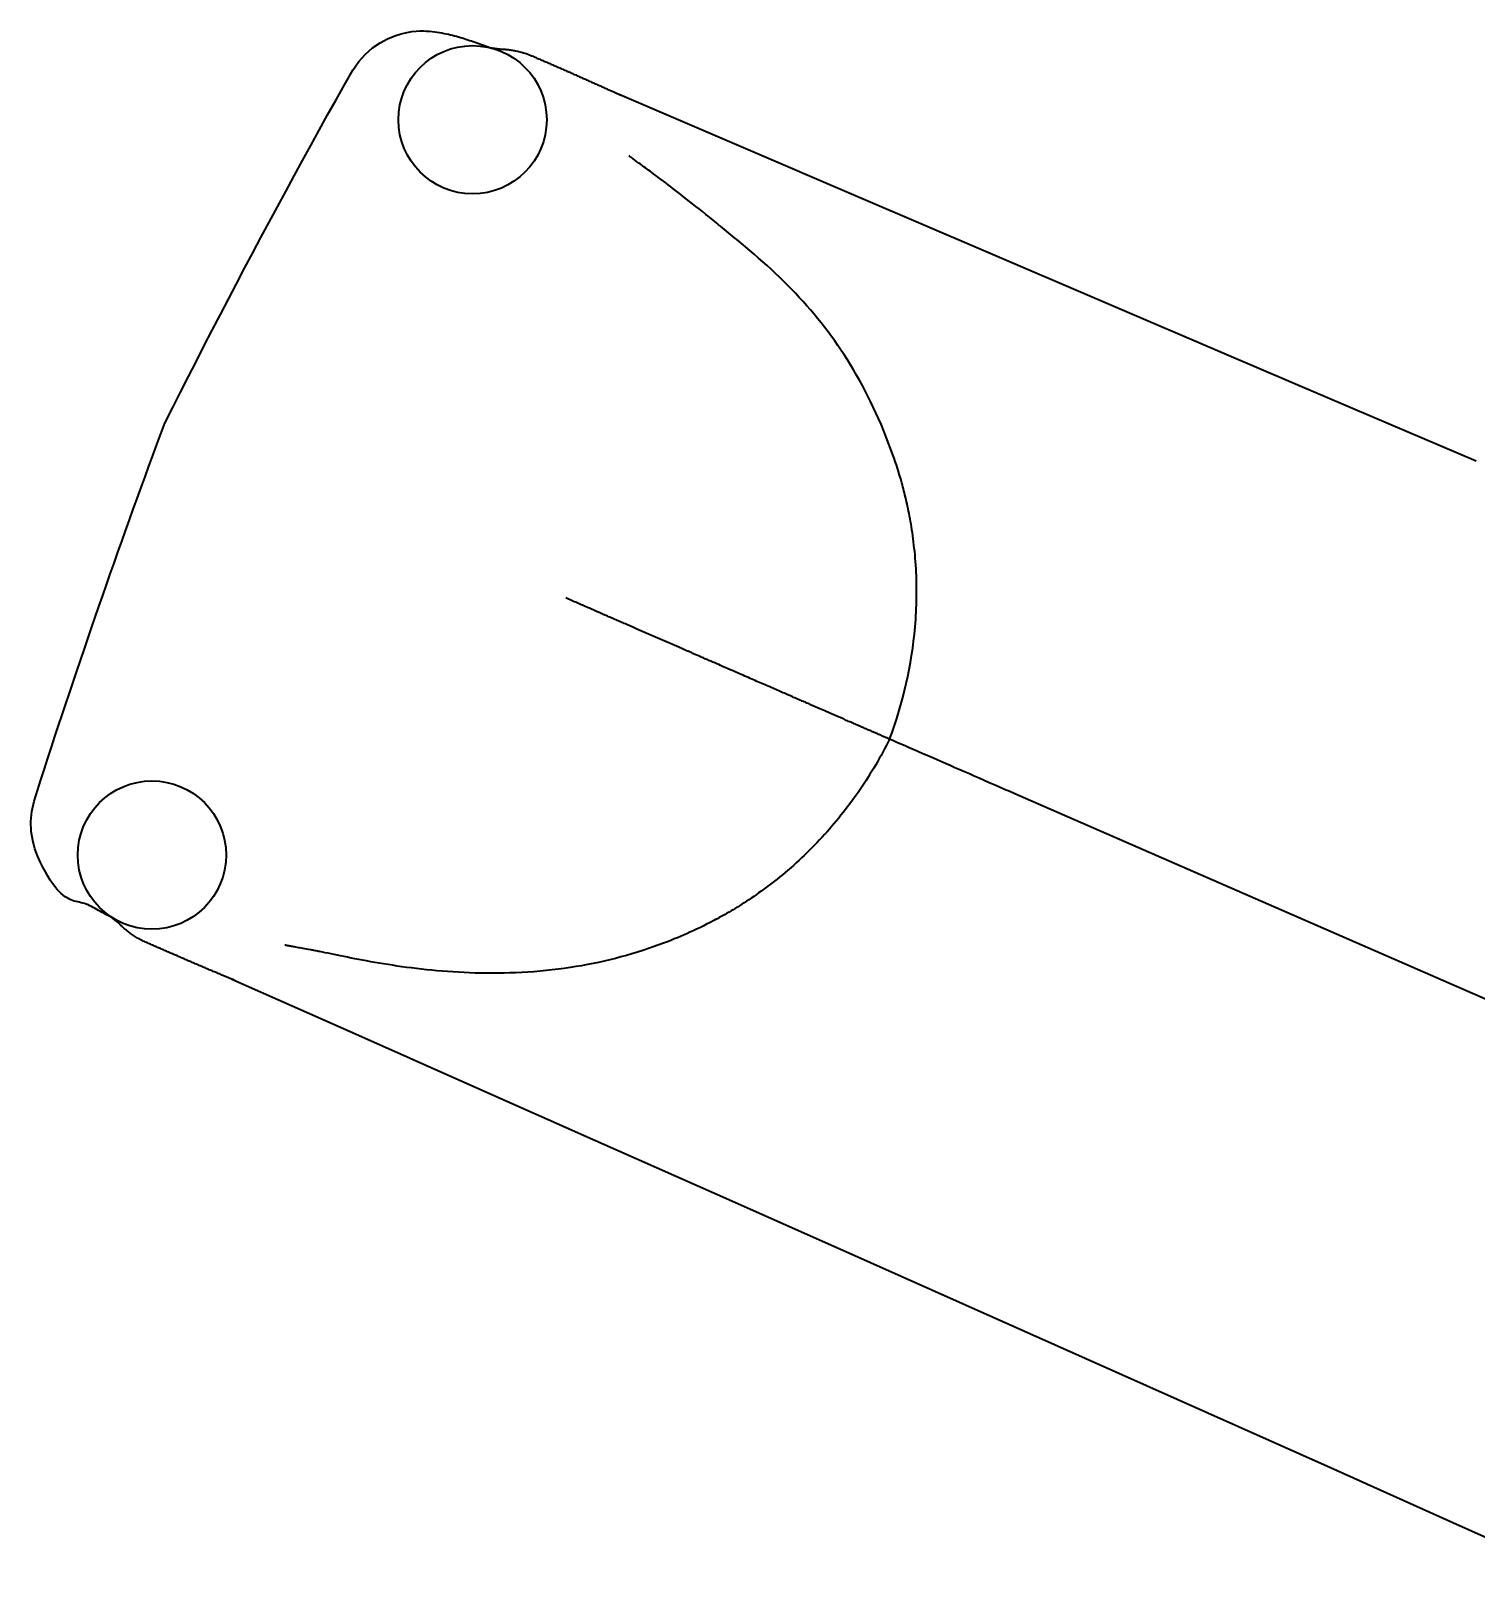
# Model space of a CAD drawing. Header units: millimetres. Extents: x -37281 to 954596, y -59787 to 956680.
# Drawn here: x 866883.92 to 866913.17, y -21526.96 to -21495.67 of the extents above; entities that cross this region are included whole.
import ezdxf

# ---------------------------------------------------------------- set-up
doc = ezdxf.new("R2010")
doc.units = ezdxf.units.MM
doc.header["$MEASUREMENT"] = 0
doc.layers.add('0_Pen_No__7', color=7, linetype='Continuous', lineweight=35)

msp = doc.modelspace()

# ---------------------------------------------------------------- linework, layer by layer
at = {"layer": '0_Pen_No__7', "linetype": 'Continuous', "flags": 128}
for points in [[(866890.438, -21496.468), (866890.557, -21496.292), (866890.692, -21496.141), (866890.838, -21496.016), (866890.989, -21495.914), (866891.14, -21495.833), (866891.284, -21495.772), (866891.415, -21495.729), (866891.529, -21495.704), (866891.628, -21495.688), (866891.716, -21495.678), (866891.795, -21495.674), (866891.866, -21495.673), (866891.93, -21495.676), (866891.988, -21495.681), (866892.042, -21495.687), (866892.094, -21495.693), (866892.143, -21495.7), (866892.191, -21495.707), (866892.238, -21495.715), (866892.284, -21495.723), (866892.328, -21495.731), (866892.371, -21495.74), (866892.413, -21495.75), (866892.455, -21495.76), (866892.495, -21495.77), (866892.535, -21495.781), (866892.574, -21495.792), (866892.613, -21495.804), (866892.651, -21495.815), (866892.688, -21495.827), (866892.726, -21495.839), (866892.763, -21495.852), (866892.8, -21495.865), (866892.837, -21495.877), (866892.874, -21495.89), (866892.911, -21495.903), (866892.948, -21495.916), (866892.986, -21495.93), (866893.024, -21495.943), (866893.062, -21495.956), (866893.099, -21495.969), (866893.137, -21495.982), (866893.173, -21495.995), (866893.209, -21496.007), (866893.245, -21496.019), (866893.28, -21496.031), (866893.315, -21496.042)], [(866893.231, -21496.014), (866893.244, -21496.016), (866893.254, -21496.017), (866893.264, -21496.019), (866893.275, -21496.02), (866893.285, -21496.022), (866893.296, -21496.023), (866893.306, -21496.025), (866893.317, -21496.026), (866893.327, -21496.028), (866893.338, -21496.029), (866893.348, -21496.03), (866893.358, -21496.032), (866893.368, -21496.033), (866893.382, -21496.035), (866893.394, -21496.037), (866893.406, -21496.039), (866893.418, -21496.041), (866893.428, -21496.042)], [(866893.41, -21496.04), (866893.425, -21496.04), (866893.444, -21496.041), (866893.454, -21496.041), (866893.466, -21496.042), (866893.478, -21496.042), (866893.492, -21496.043), (866893.506, -21496.044), (866893.521, -21496.045), (866893.536, -21496.047), (866893.553, -21496.048), (866893.57, -21496.05), (866893.588, -21496.052), (866893.606, -21496.054), (866893.626, -21496.057), (866893.646, -21496.06), (866893.666, -21496.063), (866893.688, -21496.067), (866893.709, -21496.071), (866893.731, -21496.075), (866893.754, -21496.08), (866893.776, -21496.085), (866893.799, -21496.09), (866893.823, -21496.096), (866893.846, -21496.103), (866893.87, -21496.109), (866893.894, -21496.117), (866893.918, -21496.124), (866893.942, -21496.132), (866893.966, -21496.14), (866893.99, -21496.149), (866894.015, -21496.159), (866894.039, -21496.168), (866894.063, -21496.178), (866894.084, -21496.187), (866894.104, -21496.196), (866894.124, -21496.204), (866894.144, -21496.213), (866894.164, -21496.222), (866894.184, -21496.23), (866894.204, -21496.239), (866894.225, -21496.248), (866894.245, -21496.257), (866894.265, -21496.265), (866894.285, -21496.274), (866894.305, -21496.283), (866894.325, -21496.291), (866894.345, -21496.3), (866894.365, -21496.309), (866894.385, -21496.318), (866894.406, -21496.326), (866894.426, -21496.335), (866894.446, -21496.344), (866894.466, -21496.353), (866894.486, -21496.361), (866894.506, -21496.37), (866894.526, -21496.379), (866894.546, -21496.388), (866894.566, -21496.397), (866894.586, -21496.405), (866894.606, -21496.414), (866894.626, -21496.423), (866894.646, -21496.432), (866894.666, -21496.441), (866894.686, -21496.449), (866894.706, -21496.458), (866894.726, -21496.467), (866894.746, -21496.476), (866894.766, -21496.485), (866894.786, -21496.493), (866894.806, -21496.502), (866894.826, -21496.511), (866894.846, -21496.52), (866894.866, -21496.529), (866894.886, -21496.538), (866894.906, -21496.547), (866894.926, -21496.555), (866894.947, -21496.564), (866894.967, -21496.573), (866894.987, -21496.582), (866895.007, -21496.591), (866895.027, -21496.6), (866895.047, -21496.609), (866895.067, -21496.618), (866895.087, -21496.627), (866895.107, -21496.636), (866895.127, -21496.645), (866895.147, -21496.653), (866895.167, -21496.662), (866895.187, -21496.671), (866895.207, -21496.68), (866895.227, -21496.689), (866895.247, -21496.698), (866895.267, -21496.707), (866895.287, -21496.716), (866895.307, -21496.725), (866895.327, -21496.734), (866895.348, -21496.743), (866895.368, -21496.752), (866895.387, -21496.761), (866895.407, -21496.77), (866895.427, -21496.779), (866895.447, -21496.787), (866895.467, -21496.796), (866895.486, -21496.805), (866895.506, -21496.814), (866895.525, -21496.822), (866895.544, -21496.831), (866895.563, -21496.839), (866895.582, -21496.848), (866895.601, -21496.856), (866895.619, -21496.864), (866895.637, -21496.872), (866895.654, -21496.88), (866895.671, -21496.888), (866895.687, -21496.895), (866895.703, -21496.902), (866895.718, -21496.909), (866895.733, -21496.915), (866895.747, -21496.921), (866895.76, -21496.927), (866895.772, -21496.933), (866895.784, -21496.938), (866895.794, -21496.942), (866895.804, -21496.947), (866895.821, -21496.954), (866895.835, -21496.96), (866895.846, -21496.965), (866895.857, -21496.97), (866895.867, -21496.975)], [(866883.989, -21511.258), (866884.057, -21511.042), (866884.126, -21510.825), (866884.196, -21510.607), (866884.266, -21510.389), (866884.337, -21510.17), (866884.409, -21509.95), (866884.481, -21509.731), (866884.554, -21509.511), (866884.627, -21509.291), (866884.701, -21509.071), (866884.775, -21508.852), (866884.849, -21508.632), (866884.923, -21508.413), (866884.998, -21508.194), (866885.073, -21507.974), (866885.148, -21507.755), (866885.224, -21507.536), (866885.299, -21507.317), (866885.376, -21507.098), (866885.452, -21506.88), (866885.529, -21506.661), (866885.606, -21506.442), (866885.683, -21506.224), (866885.761, -21506.005), (866885.839, -21505.787), (866885.917, -21505.569), (866885.995, -21505.351), (866886.074, -21505.133), (866886.153, -21504.915), (866886.232, -21504.697), (866886.312, -21504.479), (866886.392, -21504.262), (866886.472, -21504.045), (866886.553, -21503.827), (866886.634, -21503.61), (866886.792, -21503.295), (866886.951, -21502.981), (866887.111, -21502.667), (866887.271, -21502.353), (866887.432, -21502.039), (866887.594, -21501.726), (866887.757, -21501.414), (866887.92, -21501.101), (866888.084, -21500.789), (866888.248, -21500.477), (866888.413, -21500.166), (866888.578, -21499.855), (866888.745, -21499.543), (866888.912, -21499.231), (866889.08, -21498.92), (866889.249, -21498.608), (866889.418, -21498.298), (866889.587, -21497.989), (866889.757, -21497.681), (866889.927, -21497.374), (866890.098, -21497.07), (866890.268, -21496.767), (866890.438, -21496.468)], [(866913.168, -21504.38), (866910.669, -21503.313), (866908.172, -21502.247), (866905.681, -21501.182), (866903.196, -21500.118), (866900.719, -21499.057), (866898.252, -21497.999), (866895.796, -21496.944)], [(866919.175, -21517.8), (866904.05, -21511.205), (866903.943, -21511.158), (866903.837, -21511.112), (866903.732, -21511.066), (866903.627, -21511.02), (866903.523, -21510.975), (866903.419, -21510.93), (866903.317, -21510.885), (866903.215, -21510.84), (866903.114, -21510.796), (866903.014, -21510.753), (866902.915, -21510.709), (866902.816, -21510.667), (866902.719, -21510.624), (866902.622, -21510.582), (866902.526, -21510.54), (866902.432, -21510.499), (866902.338, -21510.458), (866902.246, -21510.418), (866902.154, -21510.378), (866902.063, -21510.338), (866901.974, -21510.299), (866901.886, -21510.261), (866901.798, -21510.223), (866901.712, -21510.185), (866901.627, -21510.148), (866901.544, -21510.112), (866901.461, -21510.076), (866901.38, -21510.04), (866901.3, -21510.005), (866901.351, -21509.867), (866901.399, -21509.727), (866901.445, -21509.586), (866901.489, -21509.445), (866901.53, -21509.304), (866901.568, -21509.162), (866901.604, -21509.02), (866901.638, -21508.878), (866901.668, -21508.736), (866901.697, -21508.594), (866901.723, -21508.452), (866901.746, -21508.309), (866901.768, -21508.166), (866901.786, -21508.022), (866901.803, -21507.877), (866901.81, -21507.804), (866901.817, -21507.731), (866901.823, -21507.658), (866901.828, -21507.584), (866901.833, -21507.511), (866901.837, -21507.437), (866901.84, -21507.363), (866901.843, -21507.289), (866901.845, -21507.215), (866901.847, -21507.141), (866901.847, -21507.067), (866901.847, -21506.993), (866901.847, -21506.919), (866901.846, -21506.846), (866901.844, -21506.772), (866901.841, -21506.699), (866901.838, -21506.627), (866901.834, -21506.555), (866901.83, -21506.484), (866901.825, -21506.413), (866901.819, -21506.344), (866901.814, -21506.276), (866901.807, -21506.208), (866901.8, -21506.142), (866901.793, -21506.077), (866901.785, -21506.013), (866901.777, -21505.95), (866901.769, -21505.888), (866901.76, -21505.828), (866901.751, -21505.769), (866901.742, -21505.711), (866901.733, -21505.654), (866901.723, -21505.599), (866901.713, -21505.545), (866901.703, -21505.492), (866901.693, -21505.441), (866901.683, -21505.39), (866901.673, -21505.341), (866901.663, -21505.293), (866901.653, -21505.245), (866901.643, -21505.199), (866901.632, -21505.153), (866901.622, -21505.108), (866901.611, -21505.064), (866901.601, -21505.021), (866901.59, -21504.978), (866901.579, -21504.937), (866901.568, -21504.896), (866901.558, -21504.855), (866901.547, -21504.816), (866901.525, -21504.738), (866901.503, -21504.663), (866901.481, -21504.591), (866901.458, -21504.52), (866901.436, -21504.451), (866901.413, -21504.383), (866901.39, -21504.317), (866901.367, -21504.252), (866901.321, -21504.124), (866901.274, -21503.999), (866901.226, -21503.875), (866901.177, -21503.754), (866901.127, -21503.634), (866901.075, -21503.516), (866901.023, -21503.4), (866900.97, -21503.286), (866900.916, -21503.173), (866900.861, -21503.063), (866900.805, -21502.954), (866900.748, -21502.846), (866900.69, -21502.74), (866900.631, -21502.636), (866900.571, -21502.533), (866900.51, -21502.432), (866900.448, -21502.332), (866900.385, -21502.234), (866900.32, -21502.137), (866900.255, -21502.041), (866900.189, -21501.947), (866900.122, -21501.854), (866900.054, -21501.762), (866899.985, -21501.671), (866899.914, -21501.581), (866899.843, -21501.493), (866899.771, -21501.405), (866899.697, -21501.319), (866899.623, -21501.233), (866899.548, -21501.148), (866899.471, -21501.065), (866899.394, -21500.982), (866899.315, -21500.9), (866899.236, -21500.819), (866899.155, -21500.738), (866899.073, -21500.658), (866898.991, -21500.579), (866898.907, -21500.501), (866898.822, -21500.423), (866898.736, -21500.346), (866898.649, -21500.269), (866898.561, -21500.193), (866898.472, -21500.117), (866898.382, -21500.041), (866898.338, -21500.004), (866898.293, -21499.967), (866898.249, -21499.931), (866898.206, -21499.895), (866898.163, -21499.86), (866898.121, -21499.825), (866898.079, -21499.79), (866898.038, -21499.757), (866897.997, -21499.723), (866897.957, -21499.69), (866897.917, -21499.658), (866897.878, -21499.625), (866897.839, -21499.594), (866897.801, -21499.563), (866897.763, -21499.532), (866897.726, -21499.502), (866897.652, -21499.443), (866897.581, -21499.385), (866897.511, -21499.329), (866897.443, -21499.275), (866897.378, -21499.223), (866897.313, -21499.172), (866897.251, -21499.123), (866897.191, -21499.076), (866897.132, -21499.03), (866897.075, -21498.985), (866897.02, -21498.942), (866896.966, -21498.901), (866896.914, -21498.861), (866896.864, -21498.823), (866896.816, -21498.785), (866896.769, -21498.75), (866896.723, -21498.716), (866896.68, -21498.683), (866896.638, -21498.651), (866896.597, -21498.621), (866896.558, -21498.592), (866896.521, -21498.564), (866896.485, -21498.538), (866896.451, -21498.512), (866896.418, -21498.488), (866896.387, -21498.465), (866896.357, -21498.443), (866896.328, -21498.422), (866896.301, -21498.403), (866896.276, -21498.384), (866896.251, -21498.366), (866896.228, -21498.35), (866896.207, -21498.334), (866896.187, -21498.32), (866896.168, -21498.306), (866896.15, -21498.293), (866896.134, -21498.281), (866896.119, -21498.27), (866896.105, -21498.26), (866896.093, -21498.25), (866896.081, -21498.242), (866896.071, -21498.234), (866896.062, -21498.227), (866896.046, -21498.216), (866896.035, -21498.207), (866896.024, -21498.199)], [(866901.298, -21510.005), (866901.288, -21510), (866901.278, -21509.996), (866901.269, -21509.992), (866901.258, -21509.987), (866901.245, -21509.981), (866901.232, -21509.976), (866901.217, -21509.969), (866901.202, -21509.963), (866901.186, -21509.956), (866901.17, -21509.949), (866901.137, -21509.934), (866901.121, -21509.927), (866901.105, -21509.92), (866901.089, -21509.913), (866901.073, -21509.907), (866901.057, -21509.9), (866901.041, -21509.892), (866901.024, -21509.885), (866901.007, -21509.878), (866900.99, -21509.87), (866900.972, -21509.862), (866900.954, -21509.855), (866900.936, -21509.847), (866900.917, -21509.838), (866900.898, -21509.83), (866900.879, -21509.822), (866900.86, -21509.813), (866900.84, -21509.805), (866900.82, -21509.796), (866900.8, -21509.787), (866900.779, -21509.778), (866900.759, -21509.769), (866900.738, -21509.76), (866900.717, -21509.751), (866900.695, -21509.742), (866900.674, -21509.732), (866900.652, -21509.723), (866900.63, -21509.713), (866900.608, -21509.704), (866900.585, -21509.694), (866900.563, -21509.684), (866900.54, -21509.674), (866900.517, -21509.664), (866900.494, -21509.654), (866900.471, -21509.644), (866900.448, -21509.634), (866900.424, -21509.624), (866900.401, -21509.613), (866900.377, -21509.603), (866900.33, -21509.582), (866900.282, -21509.561), (866900.233, -21509.54), (866900.185, -21509.519), (866900.136, -21509.498), (866900.087, -21509.477), (866899.989, -21509.434), (866899.891, -21509.391), (866899.842, -21509.37), (866899.794, -21509.349), (866899.745, -21509.328), (866899.697, -21509.307), (866899.65, -21509.286), (866899.626, -21509.275), (866899.602, -21509.265), (866899.556, -21509.245), (866899.532, -21509.234), (866899.508, -21509.224), (866899.484, -21509.213), (866899.459, -21509.203), (866899.434, -21509.192), (866899.409, -21509.181), (866899.384, -21509.17), (866899.358, -21509.159), (866899.332, -21509.147), (866899.306, -21509.136), (866899.279, -21509.124), (866899.252, -21509.112), (866899.225, -21509.101), (866899.197, -21509.089), (866899.17, -21509.076), (866899.141, -21509.064), (866899.113, -21509.052), (866899.084, -21509.039), (866899.055, -21509.027), (866899.026, -21509.014), (866898.996, -21509.001), (866898.966, -21508.988), (866898.936, -21508.974), (866898.905, -21508.961), (866898.874, -21508.948), (866898.843, -21508.934), (866898.811, -21508.92), (866898.779, -21508.906), (866898.747, -21508.892), (866898.714, -21508.878), (866898.682, -21508.864), (866898.648, -21508.849), (866898.615, -21508.835), (866898.581, -21508.82), (866898.547, -21508.805), (866898.512, -21508.79), (866898.478, -21508.775), (866898.443, -21508.759), (866898.407, -21508.744), (866898.371, -21508.728), (866898.335, -21508.713), (866898.299, -21508.697), (866898.262, -21508.681), (866898.225, -21508.665), (866898.188, -21508.648), (866898.15, -21508.632), (866898.113, -21508.616), (866898.074, -21508.599), (866898.036, -21508.582), (866897.997, -21508.565), (866897.919, -21508.531), (866897.88, -21508.514), (866897.841, -21508.497), (866897.802, -21508.48), (866897.762, -21508.463), (866897.742, -21508.454), (866897.722, -21508.445), (866897.702, -21508.436), (866897.682, -21508.428), (866897.661, -21508.419), (866897.641, -21508.41), (866897.621, -21508.401), (866897.601, -21508.393), (866897.582, -21508.384), (866897.562, -21508.376), (866897.543, -21508.367), (866897.524, -21508.359), (866897.506, -21508.351), (866897.487, -21508.343), (866897.469, -21508.335), (866897.451, -21508.327), (866897.433, -21508.319), (866897.416, -21508.312), (866897.398, -21508.304), (866897.381, -21508.297), (866897.364, -21508.289), (866897.347, -21508.282), (866897.331, -21508.275), (866897.315, -21508.268), (866897.298, -21508.261), (866897.283, -21508.254), (866897.267, -21508.247), (866897.252, -21508.24), (866897.236, -21508.233), (866897.221, -21508.227), (866897.207, -21508.221), (866897.192, -21508.214), (866897.178, -21508.208), (866897.164, -21508.202), (866897.15, -21508.196), (866897.136, -21508.19), (866897.123, -21508.184), (866897.11, -21508.178), (866897.097, -21508.173), (866897.084, -21508.167), (866897.072, -21508.162), (866897.06, -21508.156), (866897.048, -21508.151), (866897.036, -21508.146), (866896.941, -21508.105), (866896.752, -21508.022), (866896.563, -21507.94), (866896.469, -21507.899), (866896.374, -21507.858), (866896.28, -21507.817), (866896.186, -21507.776), (866896.093, -21507.735), (866895.999, -21507.694), (866895.953, -21507.674), (866895.929, -21507.663), (866895.906, -21507.653), (866895.882, -21507.643), (866895.858, -21507.633), (866895.834, -21507.622), (866895.81, -21507.612), (866895.786, -21507.601), (866895.762, -21507.59), (866895.737, -21507.58), (866895.713, -21507.569), (866895.688, -21507.558), (866895.664, -21507.548), (866895.639, -21507.537), (866895.614, -21507.526), (866895.589, -21507.515), (866895.563, -21507.504), (866895.538, -21507.493), (866895.513, -21507.482), (866895.487, -21507.471), (866895.461, -21507.459), (866895.435, -21507.448), (866895.409, -21507.437), (866895.383, -21507.425), (866895.357, -21507.414), (866895.331, -21507.403), (866895.304, -21507.391), (866895.278, -21507.379), (866895.251, -21507.368), (866895.224, -21507.356), (866895.197, -21507.344), (866895.17, -21507.332), (866895.142, -21507.32), (866895.115, -21507.308), (866895.087, -21507.296), (866895.06, -21507.284), (866895.032, -21507.272), (866895.004, -21507.26), (866894.976, -21507.248), (866894.947, -21507.235), (866894.919, -21507.223), (866894.89, -21507.21), (866894.862, -21507.198), (866894.833, -21507.185), (866894.804, -21507.173), (866894.775, -21507.16), (866894.745, -21507.147)], [(866901.3, -21510.005), (866901.267, -21510.071), (866901.233, -21510.137), (866901.198, -21510.203), (866901.163, -21510.268), (866901.128, -21510.333), (866901.091, -21510.397), (866901.055, -21510.461), (866901.018, -21510.525), (866900.98, -21510.589), (866900.942, -21510.652), (866900.903, -21510.714), (866900.864, -21510.776), (866900.824, -21510.838), (866900.784, -21510.899), (866900.744, -21510.96), (866900.703, -21511.021), (866900.662, -21511.081), (866900.62, -21511.14), (866900.535, -21511.257), (866900.449, -21511.373), (866900.36, -21511.488), (866900.315, -21511.544), (866900.269, -21511.601), (866900.223, -21511.657), (866900.177, -21511.713), (866900.129, -21511.768), (866900.082, -21511.823), (866900.033, -21511.878), (866899.984, -21511.933), (866899.934, -21511.987), (866899.884, -21512.041), (866899.833, -21512.095), (866899.781, -21512.149), (866899.729, -21512.202), (866899.676, -21512.254), (866899.623, -21512.306), (866899.57, -21512.358), (866899.516, -21512.409), (866899.462, -21512.459), (866899.408, -21512.509), (866899.353, -21512.558), (866899.298, -21512.606), (866899.243, -21512.654), (866899.188, -21512.701), (866899.133, -21512.747), (866899.078, -21512.792), (866899.023, -21512.836), (866898.969, -21512.879), (866898.915, -21512.921), (866898.861, -21512.962), (866898.808, -21513.002), (866898.755, -21513.041), (866898.702, -21513.079), (866898.65, -21513.116), (866898.599, -21513.152), (866898.549, -21513.187), (866898.5, -21513.221), (866898.451, -21513.253), (866898.403, -21513.285), (866898.356, -21513.316), (866898.31, -21513.345), (866898.265, -21513.374), (866898.22, -21513.402), (866898.176, -21513.429), (866898.133, -21513.455), (866898.091, -21513.48), (866898.05, -21513.504), (866898.009, -21513.528), (866897.97, -21513.551), (866897.93, -21513.573), (866897.891, -21513.595), (866897.853, -21513.616), (866897.815, -21513.637), (866897.778, -21513.657), (866897.741, -21513.676), (866897.668, -21513.715), (866897.597, -21513.751), (866897.527, -21513.786), (866897.458, -21513.82), (866897.39, -21513.852), (866897.323, -21513.883), (866897.258, -21513.913), (866897.193, -21513.942), (866897.129, -21513.97), (866897.067, -21513.997), (866897.005, -21514.023), (866896.943, -21514.048), (866896.883, -21514.073), (866896.823, -21514.096), (866896.764, -21514.119), (866896.706, -21514.141), (866896.648, -21514.162), (866896.591, -21514.183), (866896.534, -21514.203), (866896.422, -21514.241), (866896.309, -21514.278), (866896.198, -21514.314), (866896.086, -21514.348), (866895.974, -21514.38), (866895.862, -21514.411), (866895.75, -21514.441), (866895.638, -21514.469), (866895.525, -21514.496), (866895.412, -21514.521), (866895.298, -21514.545), (866895.183, -21514.567), (866895.068, -21514.589), (866894.951, -21514.608), (866894.834, -21514.627), (866894.715, -21514.644), (866894.595, -21514.66), (866894.473, -21514.674), (866894.35, -21514.688), (866894.227, -21514.699), (866894.103, -21514.71), (866893.981, -21514.719), (866893.859, -21514.726), (866893.738, -21514.732), (866893.617, -21514.736), (866893.498, -21514.739), (866893.379, -21514.741), (866893.261, -21514.742), (866893.144, -21514.741), (866893.028, -21514.74), (866892.913, -21514.737), (866892.8, -21514.733), (866892.687, -21514.728), (866892.575, -21514.722), (866892.464, -21514.715), (866892.355, -21514.708), (866892.247, -21514.699), (866892.14, -21514.69), (866892.034, -21514.68), (866891.93, -21514.67), (866891.827, -21514.659), (866891.726, -21514.647), (866891.626, -21514.635), (866891.528, -21514.622), (866891.431, -21514.609), (866891.336, -21514.595), (866891.242, -21514.581), (866891.15, -21514.567), (866891.06, -21514.552), (866890.971, -21514.538), (866890.884, -21514.523), (866890.799, -21514.508), (866890.716, -21514.493), (866890.635, -21514.478), (866890.556, -21514.463), (866890.479, -21514.448), (866890.404, -21514.433), (866890.33, -21514.419), (866890.259, -21514.405), (866890.19, -21514.391), (866890.124, -21514.377), (866890.059, -21514.364), (866889.997, -21514.351), (866889.937, -21514.338), (866889.879, -21514.326), (866889.824, -21514.315), (866889.797, -21514.31), (866889.771, -21514.304), (866889.745, -21514.299), (866889.72, -21514.294), (866889.696, -21514.29), (866889.672, -21514.285), (866889.649, -21514.281), (866889.627, -21514.276), (866889.605, -21514.272), (866889.584, -21514.269), (866889.543, -21514.261), (866889.505, -21514.254), (866889.468, -21514.248), (866889.433, -21514.241), (866889.399, -21514.235), (866889.368, -21514.23), (866889.338, -21514.224), (866889.31, -21514.219), (866889.283, -21514.214), (866889.259, -21514.21), (866889.235, -21514.206), (866889.214, -21514.202), (866889.194, -21514.198), (866889.175, -21514.195), (866889.158, -21514.192), (866889.143, -21514.189), (866889.129, -21514.186), (866889.116, -21514.184), (866889.105, -21514.182), (866889.086, -21514.179), (866889.072, -21514.176), (866889.058, -21514.174)], [(866885.634, -21513.656), (866885.602, -21513.638), (866885.57, -21513.62), (866885.537, -21513.602), (866885.503, -21513.584), (866885.469, -21513.566), (866885.434, -21513.548), (866885.399, -21513.529), (866885.364, -21513.51), (866885.328, -21513.491), (866885.292, -21513.472), (866885.256, -21513.453), (866885.22, -21513.433), (866885.185, -21513.414), (866885.149, -21513.394), (866885.114, -21513.374), (866885.079, -21513.358), (866885.044, -21513.344), (866885.009, -21513.332), (866884.975, -21513.323), (866884.94, -21513.314), (866884.906, -21513.306), (866884.871, -21513.298), (866884.836, -21513.289), (866884.8, -21513.28), (866884.764, -21513.268), (866884.728, -21513.254), (866884.691, -21513.237), (866884.653, -21513.217), (866884.614, -21513.192), (866884.575, -21513.163), (866884.534, -21513.129), (866884.493, -21513.088), (866884.45, -21513.041), (866884.406, -21512.988), (866884.361, -21512.926), (866884.314, -21512.856), (866884.266, -21512.778), (866884.216, -21512.69), (866884.164, -21512.592), (866884.111, -21512.484), (866884.056, -21512.364), (866884.002, -21512.224), (866883.959, -21512.058), (866883.931, -21511.873), (866883.923, -21511.674), (866883.94, -21511.467), (866883.989, -21511.258)], [(866885.709, -21513.736), (866885.7, -21513.73), (866885.692, -21513.723), (866885.682, -21513.715), (866885.673, -21513.708), (866885.664, -21513.7), (866885.654, -21513.693), (866885.644, -21513.685), (866885.634, -21513.676), (866885.624, -21513.668), (866885.614, -21513.66), (866885.604, -21513.652), (866885.595, -21513.644), (866885.585, -21513.636), (866885.576, -21513.629), (866885.566, -21513.621), (866885.557, -21513.613)], [(866888.054, -21514.891), (866888.045, -21514.887), (866888.033, -21514.882), (866888.022, -21514.877), (866888.008, -21514.871), (866887.991, -21514.864), (866887.981, -21514.86), (866887.971, -21514.855), (866887.959, -21514.851), (866887.947, -21514.845), (866887.934, -21514.84), (866887.92, -21514.834), (866887.905, -21514.827), (866887.89, -21514.821), (866887.874, -21514.814), (866887.857, -21514.807), (866887.84, -21514.8), (866887.823, -21514.792), (866887.805, -21514.785), (866887.786, -21514.777), (866887.768, -21514.769), (866887.749, -21514.761), (866887.73, -21514.753), (866887.711, -21514.745), (866887.691, -21514.736), (866887.671, -21514.728), (866887.652, -21514.72), (866887.632, -21514.711), (866887.612, -21514.703), (866887.592, -21514.694), (866887.572, -21514.686), (866887.552, -21514.677), (866887.531, -21514.669), (866887.511, -21514.66), (866887.491, -21514.651), (866887.471, -21514.643), (866887.451, -21514.634), (866887.43, -21514.625), (866887.41, -21514.617), (866887.39, -21514.608), (866887.37, -21514.6), (866887.349, -21514.591), (866887.329, -21514.582), (866887.309, -21514.574), (866887.289, -21514.565), (866887.269, -21514.556), (866887.248, -21514.548), (866887.228, -21514.539), (866887.208, -21514.531), (866887.188, -21514.522), (866887.168, -21514.513), (866887.148, -21514.505), (866887.128, -21514.496), (866887.107, -21514.488), (866887.087, -21514.479), (866887.067, -21514.47), (866887.047, -21514.462), (866887.027, -21514.453), (866887.007, -21514.444), (866886.987, -21514.436), (866886.967, -21514.427), (866886.947, -21514.418), (866886.926, -21514.41), (866886.906, -21514.401), (866886.886, -21514.392), (866886.866, -21514.384), (866886.846, -21514.375), (866886.826, -21514.366), (866886.806, -21514.358), (866886.786, -21514.349), (866886.766, -21514.34), (866886.746, -21514.332), (866886.726, -21514.323), (866886.706, -21514.314), (866886.685, -21514.305), (866886.665, -21514.297), (866886.645, -21514.288), (866886.625, -21514.279), (866886.605, -21514.27), (866886.585, -21514.262), (866886.565, -21514.253), (866886.545, -21514.244), (866886.525, -21514.235), (866886.505, -21514.227), (866886.485, -21514.218), (866886.465, -21514.209), (866886.444, -21514.2), (866886.424, -21514.191), (866886.404, -21514.182), (866886.384, -21514.174), (866886.364, -21514.165), (866886.344, -21514.156), (866886.324, -21514.147), (866886.304, -21514.138), (866886.284, -21514.129), (866886.264, -21514.12), (866886.244, -21514.112), (866886.22, -21514.101), (866886.196, -21514.089), (866886.172, -21514.078), (866886.149, -21514.066), (866886.127, -21514.054), (866886.104, -21514.042), (866886.082, -21514.029), (866886.061, -21514.017), (866886.04, -21514.004), (866886.019, -21513.991), (866885.999, -21513.978), (866885.979, -21513.964), (866885.96, -21513.951), (866885.941, -21513.938), (866885.923, -21513.925), (866885.906, -21513.912), (866885.889, -21513.899), (866885.872, -21513.886), (866885.856, -21513.873), (866885.841, -21513.861), (866885.827, -21513.849), (866885.813, -21513.837), (866885.8, -21513.826), (866885.788, -21513.815), (866885.777, -21513.804), (866885.766, -21513.794), (866885.755, -21513.784), (866885.746, -21513.775), (866885.737, -21513.766), (866885.728, -21513.758), (866885.721, -21513.751), (866885.708, -21513.738), (866885.697, -21513.727)], [(866887.986, -21514.861), (866890.429, -21515.943), (866892.884, -21517.03), (866895.347, -21518.123), (866897.817, -21519.22), (866900.292, -21520.321), (866902.772, -21521.425), (866905.254, -21522.53), (866907.737, -21523.637), (866910.22, -21524.745), (866912.699, -21525.853), (866915.175, -21526.96)]]:
    msp.add_lwpolyline(points, dxfattribs=at)
at = {"layer": '0_Pen_No__7', "linetype": 'Continuous'}
for centre in [(866892.86, -21497.471), (866886.372, -21512.35)]:
    msp.add_circle(centre, 1.5, dxfattribs=at)

doc.saveas('drawing.dxf')
